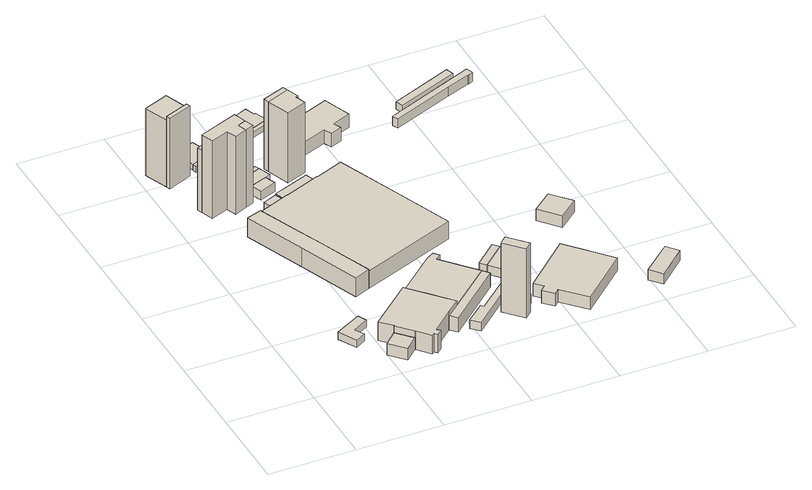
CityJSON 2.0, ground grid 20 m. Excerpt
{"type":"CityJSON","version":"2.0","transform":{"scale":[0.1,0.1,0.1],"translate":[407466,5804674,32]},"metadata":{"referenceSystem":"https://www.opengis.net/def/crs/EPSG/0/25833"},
"CityObjects":{
"building1":{"type":"Building","attributes":{"Gemeindeschluessel":"11000009","BezugspunktDach":"2200","function":"31001_2000","measuredHeight":1.86,"storeysAboveGround":1},"address":[{"country":"Germany","locality":"Berlin","thoroughfareNumber":"952 (5)","thoroughfareName":"Nuscheweg"}],"geometry":[{"type":"Solid","lod":"1","boundaries":[[[[0,1,2,3,4,5]],[[6,7,8,9,10,11]],[[6,11,5,4]],[[7,6,4,3]],[[8,7,3,2]],[[9,8,2,1]],[[10,9,1,0]],[[11,10,0,5]]]]}]},
"building2":{"type":"Building","attributes":{"Gemeindeschluessel":"11000009","BezugspunktDach":"2200","function":"31001_1010","measuredHeight":18.24,"storeysAboveGround":1},"address":[{"country":"Germany","locality":"Berlin","thoroughfareNumber":"950 (5)","thoroughfareName":"Nuscheweg"}],"geometry":[{"type":"Solid","lod":"1","boundaries":[[[[12,13,14,15]],[[16,17,18,19]],[[16,19,15,14]],[[17,16,14,13]],[[18,17,13,12]],[[19,18,12,15]]]]}]},
"building3":{"type":"Building","attributes":{"Gemeindeschluessel":"11000009","BezugspunktDach":"2200","function":"51009_1610","measuredHeight":17.78,"storeysAboveGround":0},"address":[{"country":"Germany","locality":"Berlin"}],"geometry":[{"type":"Solid","lod":"1","boundaries":[[[[20,21,22,23]],[[17,24,25,18]],[[17,18,23,22]],[[24,17,22,21]],[[25,24,21,20]],[[18,25,20,23]]]]}]},
"building4":{"type":"Building","attributes":{"Gemeindeschluessel":"11000009","BezugspunktDach":"2200","function":"31001_1010","measuredHeight":6.32,"storeysAboveGround":1},"address":[{"country":"Germany","locality":"Berlin","thoroughfareNumber":"951 (1)","thoroughfareName":"Nuscheweg"}],"geometry":[{"type":"Solid","lod":"1","boundaries":[[[[26,27,28,29,30,31,32,33]],[[34,35,36,37,38,39,40,41]],[[34,41,33,32]],[[35,34,32,31]],[[36,35,31,30]],[[37,36,30,29]],[[38,37,29,28]],[[39,38,28,27]],[[40,39,27,26]],[[41,40,26,33]]]]}]},
"building5":{"type":"Building","attributes":{"Gemeindeschluessel":"11000009","BezugspunktDach":"2200","function":"51009_1610","measuredHeight":15.74,"storeysAboveGround":0},"address":[{"country":"Germany","locality":"Berlin"}],"geometry":[{"type":"Solid","lod":"1","boundaries":[[[[42,43,44,45]],[[46,47,48,49]],[[46,49,45,44]],[[47,46,44,43]],[[48,47,43,42]],[[49,48,42,45]]]]}]},
"building6":{"type":"Building","attributes":{"Gemeindeschluessel":"11000009","BezugspunktDach":"2200","function":"31001_1010","measuredHeight":19.66,"storeysAboveGround":1},"address":[{"country":"Germany","locality":"Berlin","thoroughfareNumber":"950 (4)","thoroughfareName":"Nuscheweg"}],"geometry":[{"type":"Solid","lod":"1","boundaries":[[[[50,51,52,53,54,55,56,57]],[[47,58,59,60,61,62,63,48]],[[47,48,57,56]],[[58,47,56,55]],[[59,58,55,54]],[[60,59,54,53]],[[61,60,53,52]],[[62,61,52,51]],[[63,62,51,50]],[[48,63,50,57]]]]}]},
"building7":{"type":"Building","attributes":{"Gemeindeschluessel":"11000009","function":"31001_1010"},"address":[{"country":"Germany","locality":"Berlin","thoroughfareNumber":"952","thoroughfareName":"Nuscheweg"}],"children":["building7-1","building7-2"]},
"building7-1":{"type":"BuildingPart","attributes":{"BezugspunktDach":"2200","measuredHeight":6.09,"storeysAboveGround":1},"parents":["building7"],"geometry":[{"type":"MultiSurface","lod":"1","boundaries":[[[64,65,66,67,68,69,70,71,72,73,74,75,76,77]],[[78,79,80,81,82,83,84,85,86,87,88,89,90,91]],[[78,91,77,76]],[[79,78,76,75]],[[80,79,75,74]],[[81,80,74,73]],[[82,81,73,72]],[[83,82,72,71]],[[84,83,71,70]],[[85,84,70,69]],[[86,85,69,68]],[[87,86,68,67]],[[88,87,67,66]],[[92,93,88,66,65]],[[90,89,65,64]],[[91,90,64,77]],[[89,88,93,92]]]}]},
"building7-2":{"type":"BuildingPart","attributes":{"BezugspunktDach":"2200","measuredHeight":3.49,"storeysAboveGround":1},"parents":["building7"],"geometry":[{"type":"Solid","lod":"1","boundaries":[[[[94,93,92,95]],[[89,88,96,97]],[[89,97,95,92]],[[96,88,93,94]],[[97,96,94,95]],[[88,89,92,93]]]]}]},
"building8":{"type":"Building","attributes":{"Gemeindeschluessel":"11000009","BezugspunktDach":"2200","function":"51009_1610","measuredHeight":19.65,"storeysAboveGround":0},"address":[{"country":"Germany","locality":"Berlin"}],"geometry":[{"type":"Solid","lod":"1","boundaries":[[[[53,98,55,54]],[[58,99,60,59]],[[58,59,54,55]],[[99,58,55,98]],[[60,99,98,53]],[[59,60,53,54]]]]}]},
"building9":{"type":"Building","attributes":{"Gemeindeschluessel":"11000009","BezugspunktDach":"2200","function":"31001_2000","measuredHeight":2.83,"storeysAboveGround":1},"address":[{"country":"Germany","locality":"Berlin","thoroughfareNumber":"951 (2)","thoroughfareName":"Nuscheweg"}],"geometry":[{"type":"Solid","lod":"1","boundaries":[[[[100,101,102,103]],[[104,105,106,107]],[[104,107,103,102]],[[105,104,102,101]],[[106,105,101,100]],[[107,106,100,103]]]]}]},
"building10":{"type":"Building","attributes":{"Gemeindeschluessel":"11000009","BezugspunktDach":"2200","function":"31001_1010","measuredHeight":1.52,"storeysAboveGround":1},"address":[{"country":"Germany","locality":"Berlin","thoroughfareNumber":"950 (6)","thoroughfareName":"Nuscheweg"}],"geometry":[{"type":"Solid","lod":"1","boundaries":[[[[108,109,110,111,112,113]],[[114,115,116,117,118,119]],[[114,119,113,112]],[[115,114,112,111]],[[116,115,111,110]],[[117,116,110,109]],[[118,117,109,108]],[[119,118,108,113]]]]}]},
"building11":{"type":"Building","attributes":{"Gemeindeschluessel":"11000009","BezugspunktDach":"2200","function":"51009_1610","measuredHeight":1.54,"storeysAboveGround":0},"address":[{"country":"Germany","locality":"Berlin"}],"geometry":[{"type":"Solid","lod":"1","boundaries":[[[[120,121,111,110]],[[115,122,123,116]],[[115,116,110,111]],[[122,115,111,121]],[[123,122,121,120]],[[116,123,120,110]]]]}]},
"building12":{"type":"Building","attributes":{"Gemeindeschluessel":"11000009","BezugspunktDach":"2200","function":"31001_2000","measuredHeight":2.21,"storeysAboveGround":1},"address":[{"country":"Germany","locality":"Berlin","thoroughfareNumber":"950 (3)","thoroughfareName":"Nuscheweg"}],"geometry":[{"type":"Solid","lod":"1","boundaries":[[[[124,125,126,127]],[[128,129,130,131]],[[128,131,127,126]],[[129,128,126,125]],[[130,129,125,124]],[[131,130,124,127]]]]}]},
"building13":{"type":"Building","attributes":{"Gemeindeschluessel":"11000009","BezugspunktDach":"2200","function":"51009_1610","measuredHeight":2.12,"storeysAboveGround":0},"address":[{"country":"Germany","locality":"Berlin"}],"geometry":[{"type":"Solid","lod":"1","boundaries":[[[[132,133,134,135]],[[136,137,138,139]],[[136,139,135,134]],[[137,136,134,133]],[[138,137,133,132]],[[139,138,132,135]]]]}]},
"building14":{"type":"Building","attributes":{"Gemeindeschluessel":"11000009","BezugspunktDach":"2200","function":"31001_1010","measuredHeight":2.18,"storeysAboveGround":1},"address":[{"country":"Germany","locality":"Berlin","thoroughfareNumber":"950 (2)","thoroughfareName":"Nuscheweg"}],"geometry":[{"type":"Solid","lod":"1","boundaries":[[[[127,126,140,133,132]],[[137,141,142,143,138]],[[137,138,132,133]],[[141,137,133,140]],[[142,141,140,126]],[[143,142,126,127]],[[138,143,127,132]]]]}]},
"building15":{"type":"Building","attributes":{"Gemeindeschluessel":"11000009","BezugspunktDach":"2200","function":"31001_1010","measuredHeight":3.59,"storeysAboveGround":1},"address":[{"country":"Germany","locality":"Berlin","thoroughfareNumber":"952 (1)","thoroughfareName":"Nuscheweg"}],"geometry":[{"type":"Solid","lod":"1","boundaries":[[[[144,145,146,147,148,149,150]],[[151,152,153,154,155,80,78]],[[151,78,150,149]],[[152,151,149,148]],[[153,152,148,147]],[[154,153,147,146]],[[155,154,146,145]],[[80,155,145,144]],[[78,80,144,150]]]]}]},
"building16":{"type":"Building","attributes":{"Gemeindeschluessel":"11000009","function":"31001_2000"},"address":[{"country":"Germany","locality":"Berlin","thoroughfareNumber":"951","thoroughfareName":"Nuscheweg"}],"children":["building16-1","building16-2"]},
"building16-1":{"type":"BuildingPart","attributes":{"BezugspunktDach":"2200","measuredHeight":5.91,"storeysAboveGround":1},"parents":["building16"],"geometry":[{"type":"MultiSurface","lod":"1","boundaries":[[[156,157,158,159,160,161,162,163,164,165,166,167]],[[168,169,170,171,172,173,174,38,37,36,35,34]],[[168,34,167,166]],[[169,168,166,165]],[[175,176,169,165,164]],[[171,170,164,163]],[[172,171,163,162]],[[173,172,162,161]],[[174,173,161,160]],[[38,174,160,159]],[[37,38,159,158]],[[36,37,158,157]],[[35,36,157,156]],[[34,35,156,167]],[[170,169,176,175]]]}]},
"building16-2":{"type":"BuildingPart","attributes":{"BezugspunktDach":"2200","measuredHeight":3.61,"storeysAboveGround":1},"parents":["building16"],"geometry":[{"type":"Solid","lod":"1","boundaries":[[[[177,178,176,175,179,180]],[[181,170,169,168,105,104]],[[181,104,180,179]],[[170,181,179,175]],[[168,169,176,178]],[[105,168,178,177]],[[104,105,177,180]],[[169,170,175,176]]]]}]},
"building17":{"type":"Building","attributes":{"Gemeindeschluessel":"11000009","BezugspunktDach":"2200","function":"31001_2000","measuredHeight":3.61,"storeysAboveGround":1},"address":[{"country":"Germany","locality":"Berlin","thoroughfareNumber":"952 (2)","thoroughfareName":"Nuscheweg"}],"geometry":[{"type":"Solid","lod":"1","boundaries":[[[[182,183,145,144,184]],[[80,155,185,186,81]],[[80,81,184,144]],[[155,80,144,145]],[[185,155,145,183]],[[186,185,183,182]],[[81,186,182,184]]]]}]},
"building18":{"type":"Building","attributes":{"Gemeindeschluessel":"11000009","BezugspunktDach":"2200","function":"51009_1610","measuredHeight":1.67,"storeysAboveGround":0},"address":[{"country":"Germany","locality":"Berlin"}],"geometry":[{"type":"Solid","lod":"1","boundaries":[[[[187,188,189,190]],[[191,192,193,194]],[[191,194,190,189]],[[192,191,189,188]],[[193,192,188,187]],[[194,193,187,190]]]]}]},
"building19":{"type":"Building","attributes":{"Gemeindeschluessel":"11000009","BezugspunktDach":"2200","function":"31001_1010","measuredHeight":1.72,"storeysAboveGround":1},"address":[{"country":"Germany","locality":"Berlin","thoroughfareNumber":"950 (7)","thoroughfareName":"Nuscheweg"}],"geometry":[{"type":"Solid","lod":"1","boundaries":[[[[190,189,195,196,197,198]],[[199,200,201,191,194,202]],[[199,202,198,197]],[[200,199,197,196]],[[201,200,196,195]],[[191,201,195,189]],[[194,191,189,190]],[[202,194,190,198]]]]}]},
"building20":{"type":"Building","attributes":{"Gemeindeschluessel":"11000009","BezugspunktDach":"2200","function":"31001_1010","measuredHeight":17.71,"storeysAboveGround":1},"address":[{"country":"Germany","locality":"Berlin","thoroughfareNumber":"950 (1)","thoroughfareName":"Nuscheweg"}],"geometry":[{"type":"Solid","lod":"1","boundaries":[[[[203,204,205,206,207,208]],[[209,210,211,212,213,214]],[[209,214,208,207]],[[210,209,207,206]],[[211,210,206,205]],[[212,211,205,204]],[[213,212,204,203]],[[214,213,203,208]]]]}]},
"building21":{"type":"Building","attributes":{"Gemeindeschluessel":"11000009","BezugspunktDach":"2200","function":"51009_1610","measuredHeight":17.72,"storeysAboveGround":0},"address":[{"country":"Germany","locality":"Berlin"}],"geometry":[{"type":"Solid","lod":"1","boundaries":[[[[208,207,215,216]],[[217,209,214,218]],[[217,218,216,215]],[[209,217,215,207]],[[214,209,207,208]],[[218,214,208,216]]]]}]},
"building22":{"type":"Building","attributes":{"Gemeindeschluessel":"11000009","BezugspunktDach":"2200","function":"31001_2000","measuredHeight":2.25,"storeysAboveGround":1},"address":[{"country":"Germany","locality":"Berlin","thoroughfareNumber":"952 (4)","thoroughfareName":"Nuscheweg"}],"geometry":[{"type":"Solid","lod":"1","boundaries":[[[[219,220,221,222,223,224]],[[225,226,227,228,229,230]],[[225,230,224,223]],[[226,225,223,222]],[[227,226,222,221]],[[228,227,221,220]],[[229,228,220,219]],[[230,229,219,224]]]]}]},
"building23":{"type":"Building","attributes":{"Gemeindeschluessel":"11000009","BezugspunktDach":"2200","function":"31001_1010","measuredHeight":17.45,"storeysAboveGround":1},"address":[{"country":"Germany","locality":"Berlin","thoroughfareNumber":"953 (6)","thoroughfareName":"Nuscheweg"}],"geometry":[{"type":"Solid","lod":"1","boundaries":[[[[231,232,233,234]],[[235,236,237,238]],[[235,238,234,233]],[[236,235,233,232]],[[237,236,232,231]],[[238,237,231,234]]]]}]},
"building24":{"type":"Building","attributes":{"Gemeindeschluessel":"11000009","BezugspunktDach":"2200","function":"31001_2000","measuredHeight":2.37,"storeysAboveGround":1},"address":[{"country":"Germany","locality":"Berlin","thoroughfareNumber":"953 (7)","thoroughfareName":"Nuscheweg"}],"geometry":[{"type":"Solid","lod":"1","boundaries":[[[[239,240,241,242]],[[243,244,245,246]],[[243,246,242,241]],[[244,243,241,240]],[[245,244,240,239]],[[246,245,239,242]]]]}]},
"building25":{"type":"Building","attributes":{"Gemeindeschluessel":"11000009","BezugspunktDach":"2200","function":"51009_1610","measuredHeight":1.38,"storeysAboveGround":0},"address":[{"country":"Germany","locality":"Berlin"}],"geometry":[{"type":"Solid","lod":"1","boundaries":[[[[247,248,249,250]],[[251,252,253,254]],[[251,254,250,249]],[[252,251,249,248]],[[253,252,248,247]],[[254,253,247,250]]]]}]},
"building26":{"type":"Building","attributes":{"Gemeindeschluessel":"11000009","BezugspunktDach":"2200","function":"31001_1010","measuredHeight":1.46,"storeysAboveGround":1},"address":[{"country":"Germany","locality":"Berlin","thoroughfareNumber":"950 (8)","thoroughfareName":"Nuscheweg"}],"geometry":[{"type":"Solid","lod":"1","boundaries":[[[[250,249,255,256,257,258,259,260,261,262]],[[263,264,265,266,267,268,269,251,254,270]],[[263,270,262,261]],[[264,263,261,260]],[[265,264,260,259]],[[266,265,259,258]],[[267,266,258,257]],[[268,267,257,256]],[[269,268,256,255]],[[251,269,255,249]],[[254,251,249,250]],[[270,254,250,262]]]]}]},
"building27":{"type":"Building","attributes":{"Gemeindeschluessel":"11000009","BezugspunktDach":"2200","function":"51009_1610","measuredHeight":2.26,"storeysAboveGround":0},"address":[{"country":"Germany","locality":"Berlin"}],"geometry":[{"type":"Solid","lod":"1","boundaries":[[[[271,272,273,274]],[[275,276,277,278]],[[275,278,274,273]],[[276,275,273,272]],[[277,276,272,271]],[[278,277,271,274]]]]}]},
"building28":{"type":"Building","attributes":{"Gemeindeschluessel":"11000009","BezugspunktDach":"2200","function":"31001_1010","measuredHeight":2.25,"storeysAboveGround":1},"address":[{"country":"Germany","locality":"Berlin","thoroughfareNumber":"952 (3)","thoroughfareName":"Nuscheweg"}],"geometry":[{"type":"Solid","lod":"1","boundaries":[[[[221,220,279,272,271]],[[276,280,281,282,277]],[[276,277,271,272]],[[280,276,272,279]],[[281,280,279,220]],[[282,281,220,221]],[[277,282,221,271]]]]}]},
"building29":{"type":"Building","attributes":{"Gemeindeschluessel":"11000009","BezugspunktDach":"2200","function":"31001_1010","measuredHeight":4.09,"storeysAboveGround":1},"address":[{"country":"Germany","locality":"Berlin","thoroughfareNumber":"950","thoroughfareName":"Nuscheweg"}],"geometry":[{"type":"Solid","lod":"1","boundaries":[[[[283,284,285,286,287,288,289,290,291,292]],[[293,294,295,296,297,298,299,300,301,302]],[[293,302,292,291]],[[294,293,291,290]],[[295,294,290,289]],[[296,295,289,288]],[[297,296,288,287]],[[298,297,287,286]],[[299,298,286,285]],[[300,299,285,284]],[[301,300,284,283]],[[302,301,283,292]]]]}]},
"building30":{"type":"Building","attributes":{"Gemeindeschluessel":"11000009","BezugspunktDach":"2200","function":"51009_1610","measuredHeight":1.43,"storeysAboveGround":0},"address":[{"country":"Germany","locality":"Berlin"}],"geometry":[{"type":"Solid","lod":"1","boundaries":[[[[303,304,305,306]],[[307,308,309,310]],[[307,310,306,305]],[[308,307,305,304]],[[309,308,304,303]],[[310,309,303,306]]]]}]},
"building31":{"type":"Building","attributes":{"Gemeindeschluessel":"11000009","BezugspunktDach":"2200","function":"31001_1010","measuredHeight":3.15,"storeysAboveGround":1},"address":[{"country":"Germany","locality":"Berlin","thoroughfareNumber":"953","thoroughfareName":"Nuscheweg"}],"geometry":[{"type":"Solid","lod":"1","boundaries":[[[[311,312,313,314,315,316,317,318]],[[319,320,321,322,323,324,325,326]],[[319,326,318,317]],[[320,319,317,316]],[[321,320,316,315]],[[322,321,315,314]],[[323,322,314,313]],[[324,323,313,312]],[[325,324,312,311]],[[326,325,311,318]]]]}]},
"building32":{"type":"Building","attributes":{"Gemeindeschluessel":"11000009","BezugspunktDach":"2200","function":"31001_2000","measuredHeight":3.19,"storeysAboveGround":1},"address":[{"country":"Germany","locality":"Berlin","thoroughfareNumber":"952 (6)","thoroughfareName":"Nuscheweg"}],"geometry":[{"type":"Solid","lod":"1","boundaries":[[[[327,328,329,330]],[[331,332,333,334]],[[331,334,330,329]],[[332,331,329,328]],[[333,332,328,327]],[[334,333,327,330]]]]}]},
"building33":{"type":"Building","attributes":{"Gemeindeschluessel":"11000009","BezugspunktDach":"2200","function":"31001_1010","measuredHeight":2.61,"storeysAboveGround":1},"address":[{"country":"Germany","locality":"Berlin","thoroughfareNumber":"953 (8)","thoroughfareName":"Nuscheweg"}],"geometry":[{"type":"Solid","lod":"1","boundaries":[[[[335,336,337,338]],[[339,340,341,342]],[[339,342,338,337]],[[340,339,337,336]],[[341,340,336,335]],[[342,341,335,338]]]]}]},
"building34":{"type":"Building","attributes":{"Gemeindeschluessel":"11000009","BezugspunktDach":"2200","function":"31001_2000","measuredHeight":2.35,"storeysAboveGround":1},"address":[{"country":"Germany","locality":"Berlin","thoroughfareNumber":"950 (13)","thoroughfareName":"Nuscheweg"}],"geometry":[{"type":"Solid","lod":"1","boundaries":[[[[343,344,345,346,347,348,349]],[[350,351,352,353,354,355,356]],[[350,356,349,348]],[[351,350,348,347]],[[352,351,347,346]],[[353,352,346,345]],[[354,353,345,344]],[[355,354,344,343]],[[356,355,343,349]]]]}]},
"building35":{"type":"Building","attributes":{"Gemeindeschluessel":"11000009","BezugspunktDach":"2200","function":"31001_2000","measuredHeight":1.82,"storeysAboveGround":1},"address":[{"country":"Germany","locality":"Berlin","thoroughfareNumber":"950 (12)","thoroughfareName":"Nuscheweg"}],"geometry":[{"type":"Solid","lod":"1","boundaries":[[[[357,358,359,360]],[[361,362,363,364]],[[361,364,360,359]],[[362,361,359,358]],[[363,362,358,357]],[[364,363,357,360]]]]}]}
},
"vertices":[
[141,91,51],[165,105,51],[152,127,51],[189,147,51],[179,167,51],[118,134,51],[179,167,33],[189,147,33],[152,127,33],[165,105,33],[141,91,33],[118,134,33],
[29,766,203],[85,788,203],[65,842,203],[8,820,203],[65,842,33],[85,788,33],[29,766,33],[8,820,33],
[33,756,211],[89,779,211],[85,788,211],[29,766,211],[89,779,33],[33,756,33],
[161,395,80],[216,253,80],[252,268,80],[204,392,80],[197,409,80],[181,447,80],[140,549,80],[105,538,80],[140,549,32],[181,447,32],[197,409,32],[204,392,32],[252,268,32],[216,253,32],[161,395,32],[105,538,32],
[57,655,190],[148,690,190],[143,700,190],[52,666,190],[143,700,32],[148,690,32],[57,655,32],[52,666,32],
[67,626,229],[108,642,229],[117,619,229],[146,631,229],[138,653,229],[158,661,229],[148,690,229],[57,655,229],[158,661,32],[138,653,32],[146,631,32],[117,619,32],[108,642,32],[67,626,32],
[216,70,79],[215,69,79],[246,35,79],[247,35,79],[272,5,79],[278,11,79],[284,4,79],[295,14,79],[288,20,79],[339,67,79],[369,93,79],[329,138,79],[289,183,79],[191,96,79],[289,183,32],[329,138,32],[369,93,32],[339,67,32],[288,20,32],[295,14,32],[284,4,32],[278,11,32],[272,5,32],[247,35,32],[246,35,32],[215,69,32],[216,70,32],[191,96,32],[215,69,62],[246,35,62],
[217,8,62],[186,42,62],[217,8,32],[186,42,32],
[166,639,229],[166,639,32],
[179,572,61],[212,585,61],[202,609,61],[170,596,61],[202,609,32],[212,585,32],[179,572,32],[170,596,32],
[95,825,48],[92,824,48],[103,795,48],[154,816,48],[135,864,48],[87,846,48],[135,864,33],[154,816,33],[103,795,33],[92,824,33],[95,825,33],[87,846,33],
[106,785,48],[158,806,48],[158,806,33],[106,785,33],
[185,642,54],[224,657,54],[214,682,54],[175,667,54],[214,682,32],[224,657,32],[185,642,32],[175,667,32],
[164,696,54],[216,716,54],[212,726,54],[160,706,54],[212,726,33],[216,716,33],[164,696,33],[160,706,33],
[227,687,54],[227,687,33],[214,682,33],[175,667,33],
[369,93,68],[467,180,68],[400,256,68],[413,266,68],[403,278,68],[385,268,68],[289,183,68],[385,268,32],[403,278,32],[413,266,32],[400,256,32],[467,180,32],
[181,447,77],[197,409,77],[204,392,77],[252,268,77],[474,353,77],[419,494,77],[363,635,77],[299,610,77],[298,611,77],[215,578,77],[214,579,77],[140,549,77],[214,579,32],[215,578,32],[298,611,32],[299,610,32],[363,635,32],[419,494,32],[474,353,32],[298,611,64],[215,578,64],
[212,585,64],[214,579,64],[287,641,64],[202,609,64],[287,641,32],
[353,51,68],[479,165,68],[339,67,68],[479,165,32],[353,51,32],
[184,815,49],[237,836,49],[233,846,49],[180,825,49],[233,846,32],[237,836,32],[184,815,32],[180,825,32],
[214,895,49],[170,878,49],[178,858,49],[168,853,49],[178,858,32],[170,878,32],[214,895,32],[168,853,32],
[260,671,210],[308,689,210],[299,714,210],[305,716,210],[294,745,210],[241,724,210],[294,745,33],[305,716,33],[299,714,33],[308,689,33],[260,671,33],[241,724,33],
[290,756,210],[237,736,210],[290,756,33],[237,736,33],
[397,34,54],[538,161,54],[527,172,54],[426,83,54],[421,89,54],[379,53,54],[421,89,32],[426,83,32],[527,172,32],[538,161,32],[397,34,32],[379,53,32],
[499,34,208],[516,50,208],[478,92,208],[461,77,208],[478,92,33],[516,50,33],[499,34,33],[461,77,33],
[516,64,57],[530,77,57],[499,111,57],[485,98,57],[499,111,33],[530,77,33],[516,64,33],[485,98,33],
[261,845,45],[313,865,45],[309,875,45],[258,854,45],[309,875,31],[313,865,31],[261,845,31],[258,854,31],
[298,904,45],[294,903,45],[285,926,45],[252,912,45],[256,901,45],[249,898,45],[253,886,45],[246,883,45],[253,886,31],[249,898,31],[256,901,31],[252,912,31],[285,926,31],[294,903,31],[298,904,31],[246,883,31],
[494,211,54],[545,257,54],[534,271,54],[482,224,54],[534,271,31],[545,257,31],[494,211,31],[482,224,31],
[589,207,54],[589,207,31],[538,161,31],[527,172,31],
[311,773,66],[324,741,66],[387,765,66],[395,747,66],[422,757,66],[414,776,66],[457,793,66],[445,825,66],[433,857,66],[298,804,66],[433,857,32],[445,825,32],[457,793,32],[414,776,32],[422,757,32],[395,747,32],[387,765,32],[324,741,32],[311,773,32],[298,804,32],
[340,876,44],[383,893,44],[380,902,44],[337,885,44],[380,902,30],[383,893,30],[340,876,30],[337,885,30],
[562,81,64],[550,70,64],[571,48,64],[582,59,64],[631,6,64],[740,105,64],[655,201,64],[545,99,64],[655,201,32],[740,105,32],[631,6,32],[582,59,32],[571,48,32],[550,70,32],[562,81,32],[545,99,32],
[707,298,54],[752,337,54],[713,381,54],[668,343,54],[713,381,25],[752,337,25],[707,298,25],[668,343,25],
[806,23,57],[871,83,57],[849,109,57],[783,50,57],[849,109,31],[871,83,31],[806,23,31],[783,50,31],
[561,777,32],[702,833,32],[755,853,32],[758,853,32],[769,858,32],[763,874,32],[554,790,32],[763,874,9],[769,858,9],[758,853,9],[755,853,9],[702,833,9],[561,777,9],[554,790,9],
[591,818,29],[733,875,29],[726,893,29],[584,836,29],[726,893,11],[733,875,11],[591,818,11],[584,836,11]
]}
